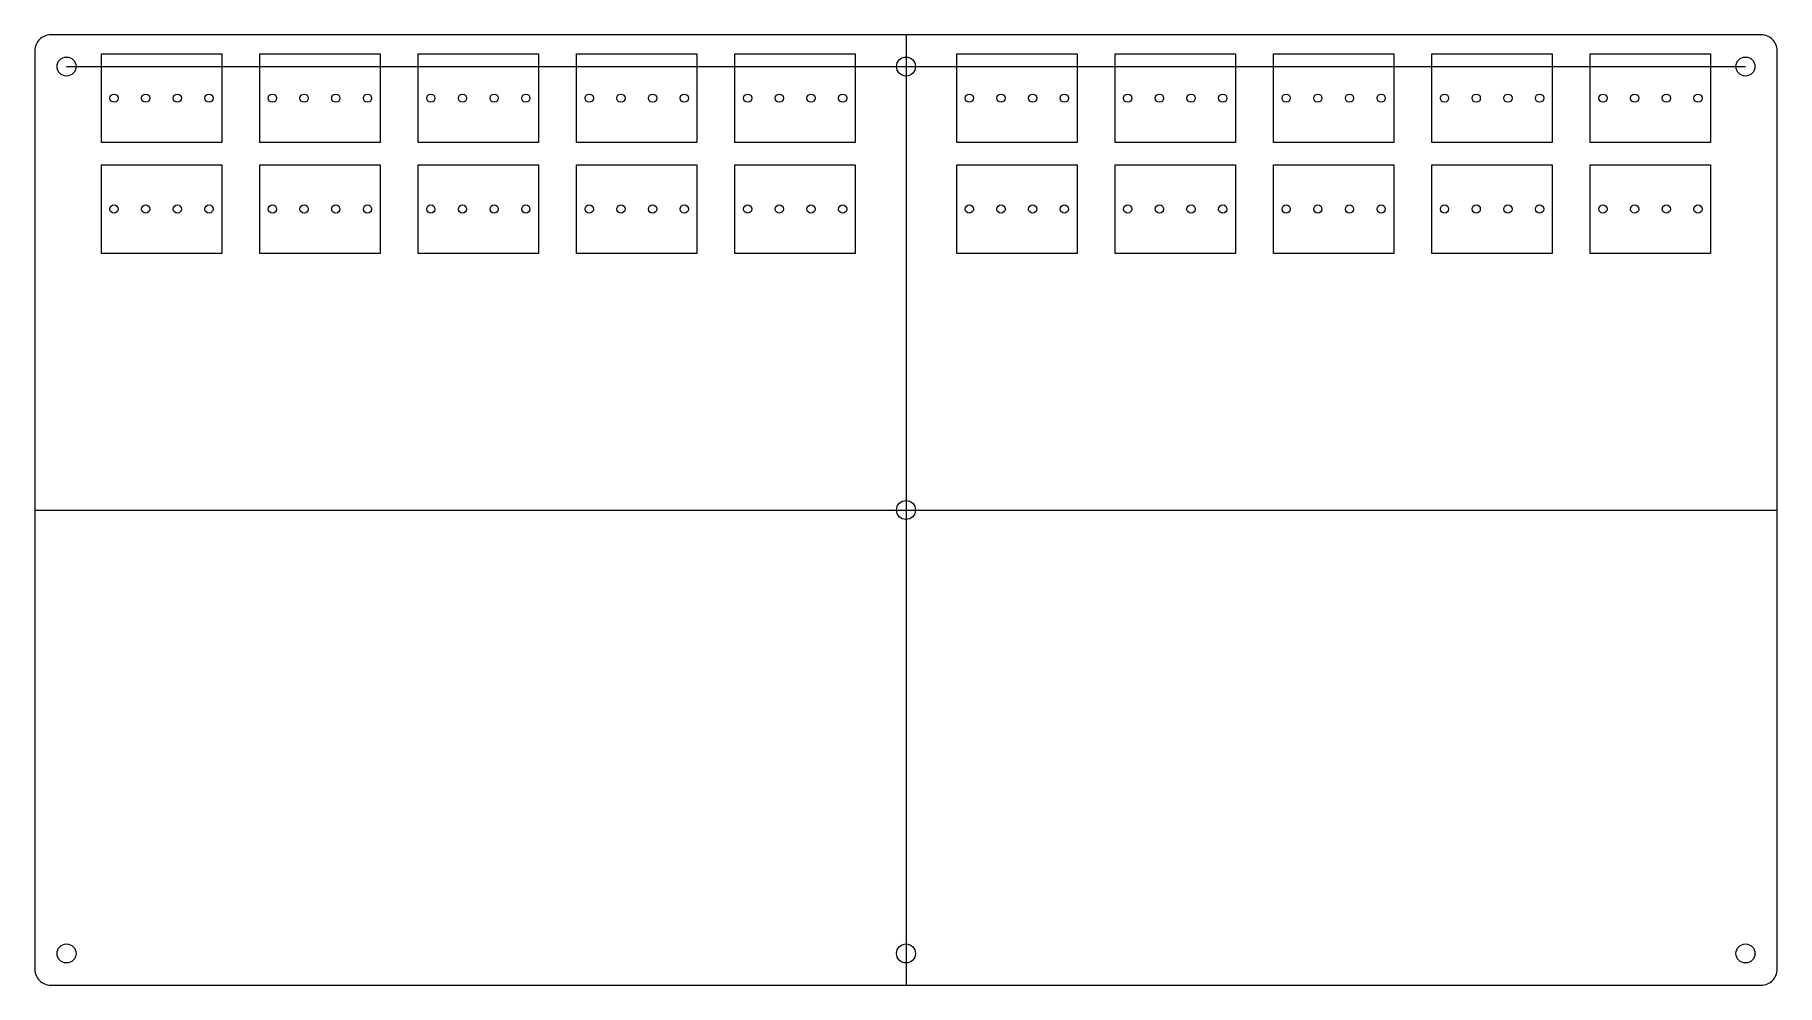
# Model space of a CAD drawing. Extents: x 0 to 11, y 0 to 6.
import ezdxf

# ---------------------------------------------------------------- set-up
doc = ezdxf.new("R2010")
doc.units = 0
doc.header["$MEASUREMENT"] = 0
doc.layers.add('holes', color=1, linetype='Continuous')
doc.layers.add('outline', color=3, linetype='Continuous')

msp = doc.modelspace()

# ---------------------------------------------------------------- linework, layer by layer
at = {"linetype": 'Continuous', "lineweight": 0, "flags": 128}
for points in [[(5.5, 6), (5.5, 0)], [(0.2, 5.8), (10.8, 5.8)], [(0, 3), (11, 3)]]:
    msp.add_lwpolyline(points, dxfattribs=at)
for points in [[(1.18, 5.32), (0.42, 5.32), (0.42, 5.88), (1.18, 5.88)], [(2.18, 5.32), (1.42, 5.32), (1.42, 5.88), (2.18, 5.88)], [(3.18, 5.32), (2.42, 5.32), (2.42, 5.88), (3.18, 5.88)], [(4.18, 5.32), (3.42, 5.32), (3.42, 5.88), (4.18, 5.88)], [(5.18, 5.32), (4.42, 5.32), (4.42, 5.88), (5.18, 5.88)], [(6.58, 5.32), (5.82, 5.32), (5.82, 5.88), (6.58, 5.88)], [(7.58, 5.32), (6.82, 5.32), (6.82, 5.88), (7.58, 5.88)], [(8.58, 5.32), (7.82, 5.32), (7.82, 5.88), (8.58, 5.88)], [(9.58, 5.32), (8.82, 5.32), (8.82, 5.88), (9.58, 5.88)], [(10.58, 5.32), (9.82, 5.32), (9.82, 5.88), (10.58, 5.88)], [(1.18, 4.62), (0.42, 4.62), (0.42, 5.18), (1.18, 5.18)], [(2.18, 4.62), (1.42, 4.62), (1.42, 5.18), (2.18, 5.18)], [(3.18, 4.62), (2.42, 4.62), (2.42, 5.18), (3.18, 5.18)], [(4.18, 4.62), (3.42, 4.62), (3.42, 5.18), (4.18, 5.18)], [(5.18, 4.62), (4.42, 4.62), (4.42, 5.18), (5.18, 5.18)], [(6.58, 4.62), (5.82, 4.62), (5.82, 5.18), (6.58, 5.18)], [(7.58, 4.62), (6.82, 4.62), (6.82, 5.18), (7.58, 5.18)], [(8.58, 4.62), (7.82, 4.62), (7.82, 5.18), (8.58, 5.18)], [(9.58, 4.62), (8.82, 4.62), (8.82, 5.18), (9.58, 5.18)], [(10.58, 4.62), (9.82, 4.62), (9.82, 5.18), (10.58, 5.18)]]:
    msp.add_lwpolyline(points, close=True, dxfattribs=at)
at = {"layer": 'holes', "linetype": 'Continuous', "lineweight": 0}
for centre, radius in [((0.2, 5.8), 0.06), ((5.5, 5.8), 0.06), ((10.8, 5.8), 0.06), ((0.5, 5.6), 0.026), ((0.7, 5.6), 0.026), ((0.9, 5.6), 0.026), ((1.1, 5.6), 0.026), ((1.5, 5.6), 0.026), ((1.7, 5.6), 0.026), ((1.9, 5.6), 0.026), ((2.1, 5.6), 0.026), ((2.5, 5.6), 0.026), ((2.7, 5.6), 0.026), ((2.9, 5.6), 0.026), ((3.1, 5.6), 0.026), ((3.5, 5.6), 0.026), ((3.7, 5.6), 0.026), ((3.9, 5.6), 0.026), ((4.1, 5.6), 0.026), ((4.5, 5.6), 0.026), ((4.7, 5.6), 0.026), ((4.9, 5.6), 0.026), ((5.1, 5.6), 0.026), ((5.9, 5.6), 0.026), ((6.1, 5.6), 0.026), ((6.3, 5.6), 0.026), ((6.5, 5.6), 0.026), ((6.9, 5.6), 0.026), ((7.1, 5.6), 0.026), ((7.3, 5.6), 0.026), ((7.5, 5.6), 0.026), ((7.9, 5.6), 0.026), ((8.1, 5.6), 0.026), ((8.3, 5.6), 0.026), ((8.5, 5.6), 0.026), ((8.9, 5.6), 0.026), ((9.1, 5.6), 0.026), ((9.3, 5.6), 0.026), ((9.5, 5.6), 0.026), ((9.9, 5.6), 0.026), ((10.1, 5.6), 0.026), ((10.3, 5.6), 0.026), ((10.5, 5.6), 0.026), ((0.5, 4.9), 0.026), ((0.7, 4.9), 0.026), ((0.9, 4.9), 0.026), ((1.1, 4.9), 0.026), ((1.5, 4.9), 0.026), ((1.7, 4.9), 0.026), ((1.9, 4.9), 0.026), ((2.1, 4.9), 0.026), ((2.5, 4.9), 0.026), ((2.7, 4.9), 0.026), ((2.9, 4.9), 0.026), ((3.1, 4.9), 0.026), ((3.5, 4.9), 0.026), ((3.7, 4.9), 0.026), ((3.9, 4.9), 0.026), ((4.1, 4.9), 0.026), ((4.5, 4.9), 0.026), ((4.7, 4.9), 0.026), ((4.9, 4.9), 0.026), ((5.1, 4.9), 0.026), ((5.9, 4.9), 0.026), ((6.1, 4.9), 0.026), ((6.3, 4.9), 0.026), ((6.5, 4.9), 0.026), ((6.9, 4.9), 0.026), ((7.1, 4.9), 0.026), ((7.3, 4.9), 0.026), ((7.5, 4.9), 0.026), ((7.9, 4.9), 0.026), ((8.1, 4.9), 0.026), ((8.3, 4.9), 0.026), ((8.5, 4.9), 0.026), ((8.9, 4.9), 0.026), ((9.1, 4.9), 0.026), ((9.3, 4.9), 0.026), ((9.5, 4.9), 0.026), ((9.9, 4.9), 0.026), ((10.1, 4.9), 0.026), ((10.3, 4.9), 0.026), ((10.5, 4.9), 0.026), ((5.5, 3), 0.06), ((0.2, 0.2), 0.06), ((5.5, 0.2), 0.06), ((10.8, 0.2), 0.06)]:
    msp.add_circle(centre, radius, dxfattribs=at)
at = {"layer": 'outline', "linetype": 'Continuous', "lineweight": 0, "flags": 128}
msp.add_lwpolyline([(0.1, 0), (10.9, 0, 0.414214), (11, 0.1), (11, 5.9, 0.414214), (10.9, 6), (0.1, 6, 0.414214), (0, 5.9), (0, 0.1, 0.414214)], format="xyb", close=True, dxfattribs=at)

doc.saveas('drawing.dxf')
